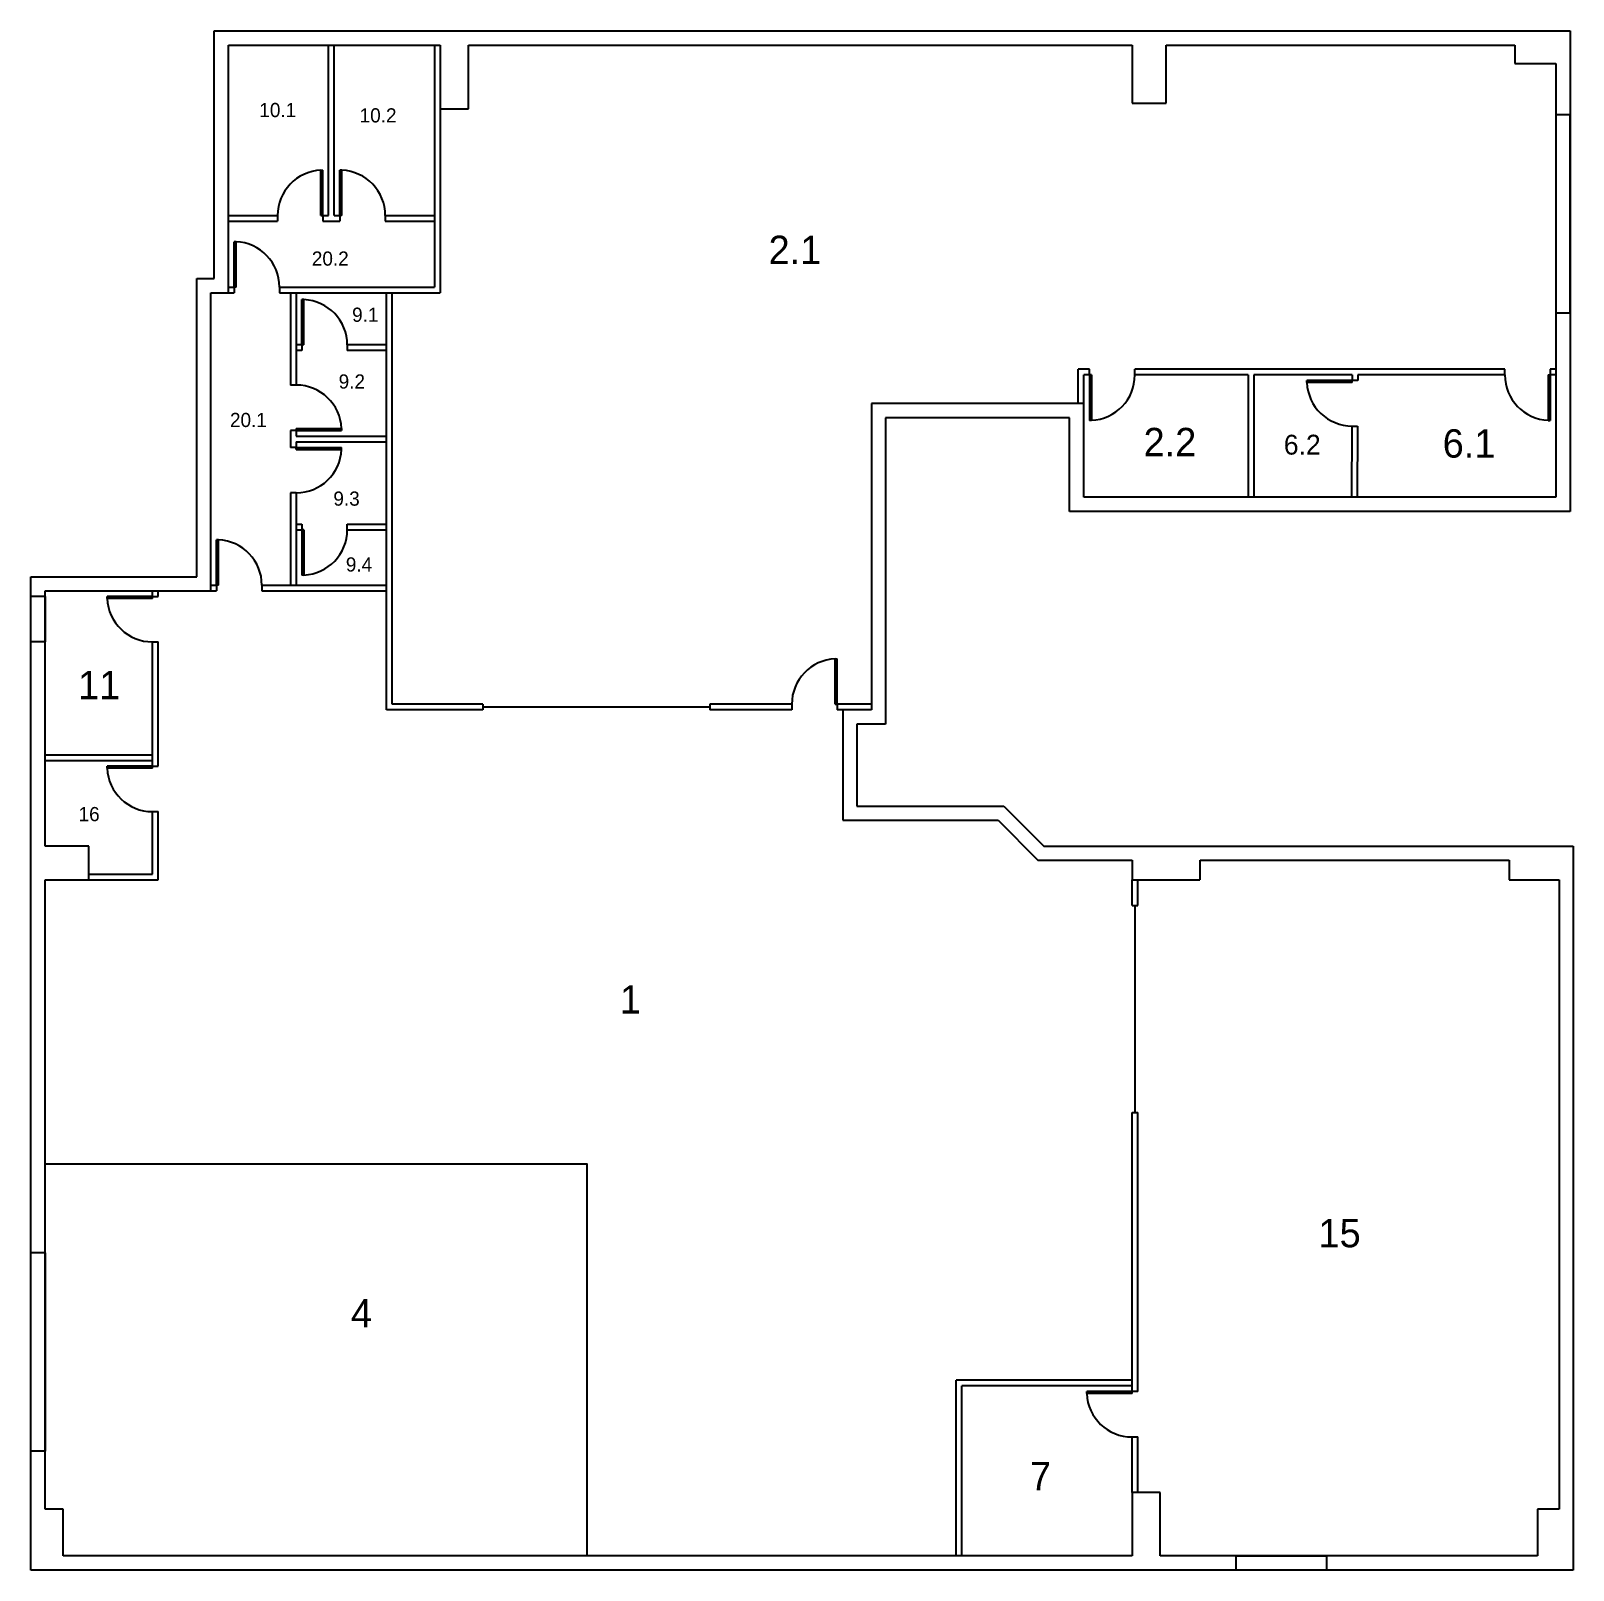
# Model space of a CAD drawing. Extents: x 469.5 to 496.7, y 2717 to 2744.1.
import ezdxf

# ---------------------------------------------------------------- set-up
doc = ezdxf.new("R2010")
doc.units = 0
doc.header["$MEASUREMENT"] = 0
for name, color, linetype in [('BORDERS', 6, 'CONTINUOUS'), ('INNER_DOORS', 1, 'CONTINUOUS'), ('INNER_WALLS', 3, 'CONTINUOUS'), ('NAMES', 7, 'CONTINUOUS'), ('OUTER_DOORS', 2, 'CONTINUOUS'), ('OUTER_WALLS', 5, 'CONTINUOUS')]:
    doc.layers.add(name, color=color, linetype=linetype)

msp = doc.modelspace()

# ---------------------------------------------------------------- linework, layer by layer
at = {"layer": 'BORDERS'}
for p, q in [((481.464, 2732.196), (477.463, 2732.196)), ((488.963, 2728.694), (488.963, 2725.048))]:
    msp.add_line(p, q, dxfattribs=at)
msp.add_lwpolyline([(469.741, 2724.138), (479.295, 2724.138), (479.295, 2717.224)], dxfattribs=at)
at = {"layer": 'INNER_DOORS'}
for p, q in [((474.608, 2740.864), (474.608, 2741.663)), ((474.608, 2741.663), (474.643, 2741.663)), ((474.643, 2740.864), (474.643, 2741.663)), ((474.943, 2740.864), (474.943, 2741.663)), ((474.978, 2741.663), (474.943, 2741.663)), ((474.978, 2740.864), (474.978, 2741.663)), ((474.608, 2740.864), (474.643, 2740.864)), ((474.978, 2740.864), (474.943, 2740.864)), ((473.075, 2739.603), (473.075, 2740.402)), ((473.11, 2740.402), (473.075, 2740.402)), ((473.11, 2739.603), (473.11, 2740.402)), ((473.11, 2739.603), (473.075, 2739.603)), ((474.272, 2738.582), (474.272, 2739.381)), ((474.307, 2739.381), (474.272, 2739.381)), ((474.307, 2738.582), (474.307, 2739.381)), ((474.307, 2738.582), (474.272, 2738.582)), ((488.163, 2738.052), (488.163, 2737.252)), ((488.198, 2738.052), (488.163, 2738.052)), ((488.198, 2738.052), (488.198, 2737.252)), ((492.796, 2737.952), (491.997, 2737.952)), ((491.997, 2737.917), (491.997, 2737.952)), ((492.796, 2737.917), (491.997, 2737.917)), ((492.796, 2737.917), (492.796, 2737.952)), ((496.254, 2738.052), (496.289, 2738.052)), ((496.254, 2738.052), (496.254, 2737.252)), ((496.289, 2738.052), (496.289, 2737.252)), ((474.172, 2737.109), (474.172, 2737.074)), ((474.172, 2737.109), (474.971, 2737.109)), ((474.971, 2737.109), (474.971, 2737.074)), ((488.198, 2737.252), (488.163, 2737.252)), ((496.254, 2737.252), (496.289, 2737.252)), ((474.172, 2737.074), (474.971, 2737.074)), ((474.172, 2736.774), (474.971, 2736.774)), ((474.172, 2736.739), (474.172, 2736.774)), ((474.172, 2736.739), (474.971, 2736.739)), ((474.971, 2736.739), (474.971, 2736.774)), ((474.272, 2735.323), (474.272, 2734.524)), ((474.307, 2735.323), (474.272, 2735.323)), ((474.307, 2735.323), (474.307, 2734.524)), ((472.766, 2734.345), (472.766, 2735.145)), ((472.801, 2735.145), (472.766, 2735.145)), ((472.801, 2734.345), (472.801, 2735.145)), ((474.307, 2734.524), (474.272, 2734.524)), ((471.635, 2734.145), (470.836, 2734.145)), ((470.836, 2734.11), (470.836, 2734.145)), ((471.635, 2734.11), (470.836, 2734.11)), ((471.635, 2734.11), (471.635, 2734.145)), ((472.801, 2734.345), (472.766, 2734.345)), ((483.677, 2732.246), (483.677, 2733.045)), ((483.677, 2733.045), (483.712, 2733.045)), ((483.712, 2732.246), (483.712, 2733.045)), ((483.677, 2732.246), (483.712, 2732.246)), ((471.635, 2731.151), (470.836, 2731.151)), ((470.836, 2731.116), (470.836, 2731.151)), ((471.635, 2731.116), (470.836, 2731.116)), ((471.635, 2731.116), (471.635, 2731.151)), ((488.913, 2720.123), (488.114, 2720.123)), ((488.114, 2720.088), (488.114, 2720.123)), ((488.913, 2720.088), (488.114, 2720.088)), ((488.913, 2720.088), (488.913, 2720.123))]:
    msp.add_line(p, q, dxfattribs=at)
for centre, start, end in [((474.643, 2740.864), 92.5075, 180), ((474.943, 2740.864), 0, 87.4925), ((473.075, 2739.603), 0, 87.4925), ((474.272, 2738.582), 0, 87.4925), ((488.163, 2738.052), 272.5075, 0), ((492.796, 2737.952), 182.5075, 270), ((496.289, 2738.052), 180, 267.4925), ((474.172, 2737.074), 2.5075, 90), ((474.172, 2736.774), 270, 357.4925), ((474.272, 2735.323), 272.5075, 0), ((472.766, 2734.345), 0, 87.4925), ((471.635, 2734.145), 182.5075, 270), ((483.712, 2732.246), 92.5075, 180), ((471.635, 2731.151), 182.5075, 270), ((488.913, 2720.123), 182.5075, 270)]:
    msp.add_arc(centre, 0.8, start, end, dxfattribs=at)
at = {"layer": 'INNER_WALLS'}
for p, q in [((474.743, 2740.864), (474.743, 2743.871)), ((474.843, 2740.864), (474.843, 2743.871)), ((476.613, 2743.871), (476.613, 2739.603)), ((476.713, 2742.745), (476.713, 2739.503)), ((472.975, 2740.864), (473.843, 2740.864)), ((472.975, 2740.764), (473.843, 2740.764)), ((473.843, 2740.864), (473.843, 2740.764)), ((474.643, 2740.864), (474.643, 2740.764)), ((474.643, 2740.864), (474.743, 2740.864)), ((474.643, 2740.764), (474.943, 2740.764)), ((474.843, 2740.864), (474.943, 2740.864)), ((474.943, 2740.864), (474.943, 2740.764)), ((475.743, 2740.864), (475.743, 2740.764)), ((475.743, 2740.864), (476.613, 2740.864)), ((475.743, 2740.764), (476.613, 2740.764)), ((472.975, 2739.603), (473.075, 2739.603)), ((473.075, 2739.603), (473.075, 2739.503)), ((473.875, 2739.603), (473.875, 2739.503)), ((473.875, 2739.603), (476.613, 2739.603)), ((472.975, 2739.503), (473.075, 2739.503)), ((473.875, 2739.503), (476.713, 2739.503)), ((474.072, 2739.503), (474.072, 2737.874)), ((474.172, 2739.503), (474.172, 2737.874)), ((475.761, 2732.146), (475.761, 2739.503)), ((475.861, 2732.246), (475.861, 2739.503)), ((474.272, 2738.582), (474.172, 2738.582)), ((474.272, 2738.482), (474.172, 2738.482)), ((474.272, 2738.582), (474.272, 2738.482)), ((475.761, 2738.582), (475.072, 2738.582)), ((475.072, 2738.582), (475.072, 2738.482)), ((475.761, 2738.482), (475.072, 2738.482)), ((487.963, 2737.547), (487.963, 2738.152)), ((488.163, 2738.152), (487.963, 2738.152)), ((488.063, 2737.547), (488.063, 2738.052)), ((488.163, 2738.052), (488.063, 2738.052)), ((488.163, 2738.052), (488.163, 2738.152)), ((495.489, 2738.152), (488.963, 2738.152)), ((488.963, 2738.052), (488.963, 2738.152)), ((490.962, 2738.052), (488.963, 2738.052)), ((490.962, 2738.052), (490.962, 2735.896)), ((491.062, 2738.052), (491.062, 2735.896)), ((492.797, 2738.052), (491.062, 2738.052)), ((492.797, 2738.052), (492.796, 2737.952)), ((492.896, 2737.952), (492.796, 2737.952)), ((492.897, 2738.052), (492.896, 2737.952)), ((495.489, 2738.052), (492.897, 2738.052)), ((495.489, 2738.052), (495.489, 2738.152)), ((496.389, 2738.152), (496.289, 2738.152)), ((496.289, 2738.152), (496.289, 2738.052)), ((496.389, 2738.052), (496.289, 2738.052)), ((474.172, 2737.874), (474.072, 2737.874)), ((492.791, 2737.152), (492.783, 2735.897)), ((492.791, 2737.152), (492.791, 2737.152)), ((492.791, 2737.152), (492.891, 2737.152)), ((492.891, 2737.152), (492.883, 2735.896)), ((474.172, 2737.074), (474.072, 2737.074)), ((474.072, 2737.074), (474.072, 2736.774)), ((474.172, 2737.074), (474.172, 2736.974)), ((474.172, 2736.974), (475.761, 2736.974)), ((474.172, 2736.874), (475.761, 2736.874)), ((474.172, 2736.874), (474.172, 2736.774)), ((474.172, 2736.774), (474.072, 2736.774)), ((474.172, 2735.974), (474.072, 2735.974)), ((474.072, 2735.974), (474.072, 2734.345)), ((474.172, 2735.974), (474.172, 2734.345)), ((474.172, 2735.423), (474.272, 2735.423)), ((474.172, 2735.323), (474.272, 2735.323)), ((474.272, 2735.423), (474.272, 2735.323)), ((475.072, 2735.323), (475.072, 2735.423)), ((475.072, 2735.423), (475.761, 2735.423)), ((475.072, 2735.323), (475.761, 2735.323)), ((471.635, 2734.145), (471.635, 2734.245)), ((471.635, 2734.145), (471.735, 2734.145)), ((471.735, 2734.145), (471.735, 2734.245)), ((472.666, 2734.345), (472.766, 2734.345)), ((472.666, 2734.245), (472.766, 2734.245)), ((472.766, 2734.345), (472.766, 2734.245)), ((473.566, 2734.345), (473.566, 2734.245)), ((473.566, 2734.345), (475.761, 2734.345)), ((473.566, 2734.245), (475.761, 2734.245)), ((471.635, 2733.345), (471.735, 2733.345)), ((471.635, 2731.151), (471.635, 2733.345)), ((471.735, 2731.151), (471.735, 2733.345)), ((477.463, 2732.246), (475.861, 2732.246)), ((477.463, 2732.246), (477.463, 2732.146)), ((481.464, 2732.246), (481.464, 2732.146)), ((482.912, 2732.246), (481.464, 2732.246)), ((482.912, 2732.246), (482.912, 2732.146)), ((484.316, 2732.246), (483.712, 2732.246)), ((483.712, 2732.246), (483.712, 2732.146)), ((477.463, 2732.146), (475.761, 2732.146)), ((482.912, 2732.146), (481.464, 2732.146)), ((483.812, 2732.146), (483.712, 2732.146)), ((469.741, 2731.351), (471.635, 2731.351)), ((469.741, 2731.251), (471.635, 2731.251)), ((471.635, 2731.151), (471.735, 2731.151)), ((471.635, 2729.249), (471.635, 2730.351)), ((471.635, 2730.351), (471.735, 2730.351)), ((471.735, 2729.149), (471.735, 2730.351)), ((470.516, 2729.249), (471.635, 2729.249)), ((470.516, 2729.149), (471.735, 2729.149)), ((488.913, 2728.694), (488.913, 2729.149)), ((489.013, 2728.694), (489.013, 2729.149)), ((488.913, 2728.694), (489.013, 2728.694)), ((488.913, 2725.048), (489.013, 2725.048)), ((488.913, 2720.123), (488.913, 2725.048)), ((489.013, 2720.123), (489.013, 2725.048)), ((488.912, 2720.323), (485.812, 2720.323)), ((485.812, 2717.224), (485.812, 2720.323)), ((485.912, 2717.224), (485.912, 2720.223)), ((488.912, 2720.223), (485.912, 2720.223)), ((489.013, 2720.123), (488.913, 2720.123)), ((488.913, 2718.346), (488.913, 2719.323)), ((488.913, 2719.323), (489.013, 2719.323)), ((489.013, 2718.346), (489.013, 2719.323))]:
    msp.add_line(p, q, dxfattribs=at)
at = {"layer": 'OUTER_DOORS'}
for p, q in [((496.638, 2742.641), (496.389, 2742.641)), ((496.389, 2742.641), (496.389, 2739.141)), ((496.638, 2739.141), (496.638, 2742.641)), ((496.638, 2739.141), (496.389, 2739.141)), ((469.741, 2734.145), (469.491, 2734.145)), ((469.491, 2733.345), (469.491, 2734.145)), ((469.741, 2734.145), (469.741, 2733.345)), ((469.741, 2733.345), (469.491, 2733.345)), ((469.741, 2722.571), (469.491, 2722.571)), ((469.491, 2719.071), (469.491, 2722.571)), ((469.741, 2722.571), (469.741, 2719.071)), ((469.741, 2719.071), (469.491, 2719.071)), ((490.75, 2716.974), (490.75, 2717.224)), ((490.75, 2717.224), (492.35, 2717.224)), ((492.35, 2716.974), (490.75, 2716.974)), ((492.35, 2716.974), (492.35, 2717.224))]:
    msp.add_line(p, q, dxfattribs=at)
at = {"layer": 'OUTER_WALLS'}
for p, q in [((472.725, 2744.121), (496.638, 2744.121)), ((472.725, 2739.753), (472.725, 2744.121)), ((496.638, 2744.121), (496.638, 2735.646)), ((472.975, 2743.871), (476.713, 2743.871)), ((472.975, 2739.503), (472.975, 2743.871)), ((476.713, 2743.871), (476.713, 2742.745)), ((477.212, 2742.745), (477.212, 2743.871)), ((477.212, 2743.871), (488.913, 2743.871)), ((488.913, 2743.871), (488.913, 2742.847)), ((489.514, 2742.847), (489.514, 2743.871)), ((489.514, 2743.871), (495.665, 2743.871)), ((495.665, 2743.871), (495.665, 2743.546)), ((495.665, 2743.546), (496.389, 2743.546)), ((496.389, 2743.546), (496.389, 2735.896)), ((488.913, 2742.847), (489.514, 2742.847)), ((476.713, 2742.745), (477.212, 2742.745)), ((472.416, 2734.495), (472.416, 2739.753)), ((472.416, 2739.753), (472.725, 2739.753)), ((472.666, 2734.245), (472.666, 2739.503)), ((472.666, 2739.503), (472.975, 2739.503)), ((488.062, 2737.547), (484.316, 2737.547)), ((484.316, 2737.547), (484.316, 2732.146)), ((488.062, 2735.896), (488.062, 2737.547)), ((487.812, 2737.297), (484.565, 2737.297)), ((484.565, 2737.297), (484.565, 2731.896)), ((487.812, 2735.646), (487.812, 2737.297)), ((496.389, 2735.896), (488.062, 2735.896)), ((496.638, 2735.646), (487.812, 2735.646)), ((469.491, 2734.495), (472.416, 2734.495)), ((469.491, 2716.974), (469.491, 2734.495)), ((469.741, 2729.745), (469.741, 2734.245)), ((469.741, 2734.245), (472.666, 2734.245)), ((484.316, 2732.146), (483.812, 2732.146)), ((483.812, 2732.146), (483.812, 2730.198)), ((484.565, 2731.896), (484.062, 2731.896)), ((484.062, 2731.896), (484.062, 2730.448)), ((484.062, 2730.448), (486.654, 2730.448)), ((486.654, 2730.448), (487.357, 2729.745)), ((483.812, 2730.198), (486.551, 2730.198)), ((486.551, 2730.198), (487.253, 2729.496)), ((470.516, 2729.745), (469.741, 2729.745)), ((470.516, 2729.149), (470.516, 2729.745)), ((487.357, 2729.745), (496.693, 2729.745)), ((496.693, 2729.745), (496.693, 2716.974)), ((487.253, 2729.496), (488.913, 2729.496)), ((488.913, 2729.496), (488.913, 2729.149)), ((490.115, 2729.149), (490.115, 2729.496)), ((490.115, 2729.496), (495.563, 2729.496)), ((495.563, 2729.496), (495.563, 2729.149)), ((469.741, 2729.149), (470.516, 2729.149)), ((469.741, 2718.049), (469.741, 2729.149)), ((488.913, 2729.149), (490.111, 2729.149)), ((495.563, 2729.149), (496.444, 2729.149)), ((496.444, 2729.149), (496.444, 2718.049)), ((489.412, 2718.346), (488.913, 2718.346)), ((488.913, 2718.346), (488.913, 2717.224)), ((489.412, 2717.224), (489.412, 2718.346)), ((470.063, 2718.049), (469.741, 2718.049)), ((470.063, 2717.224), (470.063, 2718.049)), ((496.444, 2718.049), (496.063, 2718.049)), ((496.063, 2718.049), (496.063, 2717.224)), ((496.693, 2716.974), (469.491, 2716.974)), ((488.913, 2717.224), (470.063, 2717.224)), ((496.063, 2717.224), (489.412, 2717.224))]:
    msp.add_line(p, q, dxfattribs=at)

# ---------------------------------------------------------------- texts
at = {"layer": 'NAMES'}
for s, height, p in [('10.1', 0.25, (473.521, 2742.6)), ('10.2', 0.25, (475.29, 2742.506)), ('2.1', 0.5, (482.503, 2740.009)), ('20.2', 0.25, (474.447, 2739.98)), ('9.1', 0.25, (475.157, 2738.99)), ('9.2', 0.25, (474.92, 2737.812)), ('20.1', 0.25, (473.003, 2737.134)), ('2.2', 0.5, (489.117, 2736.619)), ('6.1', 0.5, (494.392, 2736.595)), ('6.2', 0.35, (491.59, 2736.648)), ('9.3', 0.25, (474.827, 2735.747)), ('9.4', 0.25, (475.047, 2734.586)), ('11', 0.5, (470.325, 2732.334)), ('16', 0.25, (470.333, 2730.183)), ('1', 0.5, (479.88, 2726.79)), ('15', 0.5, (492.202, 2722.668)), ('4', 0.5, (475.136, 2721.254)), ('7', 0.5, (487.113, 2718.381))]:
    msp.add_text(s, height=height, dxfattribs=at).set_placement(p)

doc.saveas('drawing.dxf')
